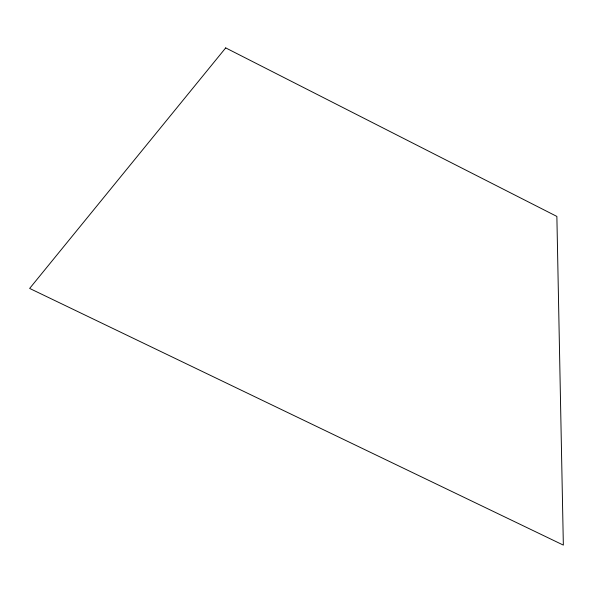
<?xml version="1.0" encoding="UTF-8"?>
<svg xmlns="http://www.w3.org/2000/svg" width="593" height="593" viewBox="0 0 593 593"><rect width="100%" height="100%" fill="white"/><g stroke="black" fill="none" stroke-linecap="round" stroke-linejoin="round"><path stroke-width="0.89" d="M225.703 47.892L29.65 288.428L563.35 545.108L556.871 216.43L225.703 47.892"/></g></svg>
